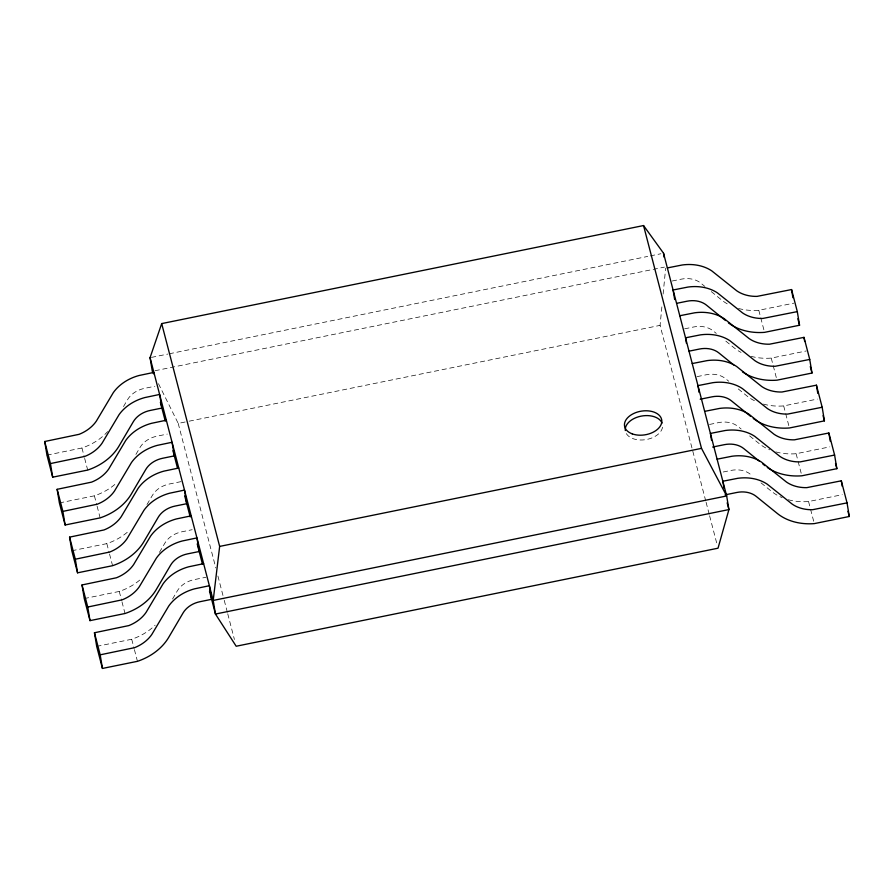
<?xml version="1.0" encoding="UTF-8"?>
<svg xmlns="http://www.w3.org/2000/svg" width="894" height="894" viewBox="0 0 894 894"><rect width="100%" height="100%" fill="white"/><g stroke="black" fill="none" stroke-linecap="round" stroke-linejoin="round"><path stroke-width="0.67" stroke-dasharray="4.47 3.35" d="M705.735 500.931L660.074 325.371L662.063 304.943M663.124 294.059L665.65 268.178M123.484 406.591L127.585 399.618A22.261 17.142 -14.6 0 1 144.47 388.376L154.841 386.264M135.922 454.409L140.023 447.436A22.261 17.142 -14.6 0 1 156.908 436.194L167.279 434.082M146.996 504.54L152.461 495.254A22.261 17.142 -14.6 0 1 169.346 484.012L181.013 481.631M159.434 552.358L164.898 543.071A22.261 17.142 -14.6 0 1 181.784 531.818L192.154 529.706M172.553 599.014L177.325 590.878A22.261 17.142 -14.6 0 1 194.21 579.636L205.888 577.267M151.421 357.399L167.837 354.069M169.201 353.789L647.714 256.422M650.351 255.885L660.889 253.751M155.042 370.731L664.466 267.094M672.199 281.007L681.273 279.163A22.261 17.142 -14.6 0 1 700.661 283.018L704.908 286.46M158.484 383.705L178.219 423.41L187.774 421.465M189.137 421.186L660.074 325.371M46.957 455.124L81.957 447.995A51.673 39.805 -14.6 0 0 107.638 431.601M738.511 308.475A51.673 39.805 -14.6 0 0 758.805 310.285L793.816 303.167M684.636 328.824L693.71 326.969A22.261 17.142 -14.6 0 1 713.099 330.836L716.284 333.406M59.395 502.931L94.395 495.812A51.673 39.805 -14.6 0 0 117.036 482.525M750.949 356.281A51.673 39.805 -14.6 0 0 771.243 358.103L806.254 350.973M697.074 376.631L706.148 374.787A22.261 17.142 -14.6 0 1 725.537 378.654L728.722 381.224M71.822 550.749L106.833 543.63A51.673 39.805 -14.6 0 0 129.462 530.343M763.387 404.099A51.673 39.805 -14.6 0 0 783.68 405.921L817.339 399.07M709.512 424.449L718.586 422.605A22.261 17.142 -14.6 0 1 737.975 426.472L741.16 429.042M84.26 598.567L119.271 591.437A51.673 39.805 -14.6 0 0 141.9 578.161M775.824 451.917A51.673 39.805 -14.6 0 0 796.118 453.727L829.777 446.877M723.246 471.998L731.024 470.423A22.261 17.142 -14.6 0 1 750.412 474.278L752.536 475.999M96.697 646.384L131.709 639.255A51.673 39.805 -14.6 0 0 155.131 625.208M788.262 499.735A51.673 39.805 -14.6 0 0 808.556 501.545L842.215 494.695M711.278 291.6L721.883 300.183A51.673 39.805 -14.6 0 0 728.621 304.597M725.839 341.128L734.32 348.001A51.673 39.805 -14.6 0 0 741.059 352.415M738.265 388.946L746.758 395.807A51.673 39.805 -14.6 0 0 754.424 400.702M749.641 435.903L759.196 443.625A51.673 39.805 -14.6 0 0 769.723 449.827M761.017 482.861L771.634 491.443A51.673 39.805 -14.6 0 0 782.161 497.634M758.805 310.285L764.202 331.059M771.243 358.103L776.64 378.866M783.68 405.921L785.368 412.402M785.703 413.71L789.078 426.684M796.118 453.727L797.806 460.22M798.141 461.516L801.18 473.205M808.556 501.545L810.243 508.038M810.579 509.334L813.953 522.319M706.092 502.283L709.255 514.441M709.601 515.793L717.334 545.496M178.219 423.41L215.8 567.913M217.912 576.015L223.88 598.969M224.238 600.321L227.4 612.479M227.746 613.82L234.418 639.489M81.957 447.995L84.327 457.08M84.662 458.387L87.701 470.065M94.395 495.812L96.764 504.898M97.1 506.194L100.139 517.883M106.833 543.63L109.202 552.716M109.537 554.012L112.577 565.69M119.271 591.437L121.64 600.533M121.975 601.83L125.015 613.507M131.709 639.255L134.078 648.34M134.413 649.636L137.452 661.325M662.521 427.187A18.83 11.98 -9.4 0 1 644.518 439.814A18.83 11.98 -9.4 0 1 625.498 431.556"/><path stroke-width="1.34" d="M161.691 323.594L219.656 546.413L213.197 600.433L215.454 614.044L236.184 646.239L718.027 548.201L728.923 509.569L726.666 495.958L663.527 253.214L643.546 225.556L161.691 323.594L150.058 357.678L152.315 371.289L153.544 373.77M153.891 372.396L139.017 375.514A40.152 30.932 -14.6 0 0 113.303 392.634L96.328 421.141A33.782 26.027 -14.6 0 1 79.13 434.316L44.7 441.513L46.957 455.124L52.69 477.184L87.701 470.065A51.673 39.805 -14.6 0 0 118.98 446.084L133.329 421.689A22.261 17.142 -14.6 0 1 150.214 410.447L161.881 408.066L159.624 394.455L144.75 397.584A40.152 30.932 -14.6 0 0 119.047 414.693L102.061 443.212A33.782 26.027 -14.6 0 1 84.874 456.387L50.444 463.573L44.7 441.513M667.349 267.921L682.256 264.982A40.152 30.932 -14.6 0 1 711.769 270.871L736.779 290.829A33.782 26.027 -14.6 0 0 757.073 296.383L791.559 289.555L797.303 311.615L799.549 325.237L764.549 332.356A51.673 39.805 -14.6 0 1 730.845 324.6M676.646 303.334L687.017 301.222A22.261 17.142 -14.6 0 1 706.405 305.089L725.503 320.533M166.318 420.202L151.455 423.331A40.152 30.932 -14.6 0 0 125.741 440.44L108.755 468.959A33.782 26.027 -14.6 0 1 91.568 482.134L57.138 489.32L59.395 502.931L65.128 525.001L100.139 517.883A51.673 39.805 -14.6 0 0 131.418 493.901L145.756 469.506A22.261 17.142 -14.6 0 1 162.641 458.264L174.319 455.884L172.061 442.273L157.188 445.391A40.152 30.932 -14.6 0 0 131.485 462.511L114.499 491.029A33.782 26.027 -14.6 0 1 97.312 504.205L62.882 511.39L57.138 489.32M679.786 315.738L694.694 312.799A40.152 30.932 -14.6 0 1 724.207 318.677L749.217 338.647A33.782 26.027 -14.6 0 0 769.499 344.201L803.997 337.362L809.74 359.433L811.987 373.044L776.987 380.173A51.673 39.805 -14.6 0 1 742.456 371.848M797.303 311.615L762.805 318.454A33.782 26.027 -14.6 0 1 742.523 312.9L717.502 292.93A40.152 30.932 -14.6 0 0 687.989 287.052L673.093 289.991L674.668 299.524M689.073 351.152L699.454 349.04A22.261 17.142 -14.6 0 1 718.843 352.906L733.695 364.92M178.755 468.02L163.881 471.138A40.152 30.932 -14.6 0 0 138.179 488.258L121.193 516.766A33.782 26.027 -14.6 0 1 104.006 529.952L69.576 537.138L71.822 550.749L77.566 572.819L112.577 565.69A51.673 39.805 -14.6 0 0 143.856 541.719L158.193 517.324A22.261 17.142 -14.6 0 1 175.079 506.071L186.757 503.702L184.499 490.091L169.625 493.209A40.152 30.932 -14.6 0 0 143.923 510.329L126.937 538.836A33.782 26.027 -14.6 0 1 109.75 552.023L75.308 559.208L69.576 537.138M692.224 363.556L707.132 360.617A40.152 30.932 -14.6 0 1 736.645 366.495L761.654 386.465A33.782 26.027 -14.6 0 0 781.937 392.019L816.434 385.18L822.178 407.251L824.424 420.862L789.413 427.98A51.673 39.805 -14.6 0 1 755.721 420.225M809.74 359.433L775.243 366.272A33.782 26.027 -14.6 0 1 754.949 360.718L729.94 340.748A40.152 30.932 -14.6 0 0 700.427 334.87L685.53 337.809L686.424 343.251M700.214 399.227L711.892 396.858A22.261 17.142 -14.6 0 1 731.27 400.724L750.379 416.168M191.193 515.838L176.319 518.956A40.152 30.932 -14.6 0 0 150.617 536.076L133.631 564.583A33.782 26.027 -14.6 0 1 116.444 577.77L82.013 584.955L84.26 598.567L90.003 620.637L125.015 613.507A51.673 39.805 -14.6 0 0 156.282 589.526L170.631 565.131A22.261 17.142 -14.6 0 1 187.517 553.889L199.183 551.52L196.937 537.909L182.063 541.026A40.152 30.932 -14.6 0 0 156.361 558.147L139.375 586.654A33.782 26.027 -14.6 0 1 122.187 599.829L87.746 607.026L82.013 584.955M704.662 411.363L719.569 408.424A40.152 30.932 -14.6 0 1 749.071 414.313L774.092 434.283A33.782 26.027 -14.6 0 0 794.375 439.837L828.872 432.998L834.605 455.068L836.862 468.679L801.851 475.798A51.673 39.805 -14.6 0 1 767.32 467.484M822.178 407.251L787.681 414.09A33.782 26.027 -14.6 0 1 767.387 408.536L742.378 388.566A40.152 30.932 -14.6 0 0 712.864 382.677L697.968 385.616L699.097 392.421M219.656 546.413L701.511 448.375L726.666 495.958L213.197 600.433L150.058 357.678M712.652 447.045L724.33 444.676A22.261 17.142 -14.6 0 1 743.707 448.531L759.632 461.405M203.631 563.656L188.757 566.774A40.152 30.932 -14.6 0 0 163.054 583.883L146.068 612.401A33.782 26.027 -14.6 0 1 128.881 625.576L94.451 632.762L96.697 646.384L102.441 668.444L137.452 661.325A51.673 39.805 -14.6 0 0 168.72 637.344L183.069 612.949A22.261 17.142 -14.6 0 1 199.954 601.707L211.621 599.326L209.375 585.715L194.501 588.844A40.152 30.932 -14.6 0 0 168.798 605.953L151.812 634.472A33.782 26.027 -14.6 0 1 134.625 647.647L100.184 654.833L94.451 632.762M717.1 459.181L731.996 456.242A40.152 30.932 -14.6 0 1 761.509 462.12L786.519 482.089A33.782 26.027 -14.6 0 0 806.813 487.643L841.31 480.816L847.043 502.875L849.3 516.486L814.289 523.616A51.673 39.805 -14.6 0 1 777.378 513.514L756.145 496.349A22.261 17.142 -14.6 0 0 736.757 492.482L725.09 494.863M834.605 455.068L800.119 461.896A33.782 26.027 -14.6 0 1 779.825 456.342L754.815 436.384A40.152 30.932 -14.6 0 0 725.302 430.495L710.406 433.434L711.523 440.239M847.043 502.875L812.557 509.714A33.782 26.027 -14.6 0 1 792.263 504.16L767.253 484.19A40.152 30.932 -14.6 0 0 737.74 478.312L722.844 481.251L723.961 488.057M762.817 463.975L764.94 465.696M797.861 318.745L799.549 325.237M810.299 366.551L811.987 373.044M823.072 415.665L824.424 420.862M835.51 463.483L836.862 468.679M847.948 511.301L849.3 516.486M727.168 502.83L728.923 509.569L215.454 614.044L209.487 591.113M643.546 225.556L701.511 448.375M160.384 402.311L165.289 421.186M172.967 450.699L177.571 468.389M184.723 495.913L190.198 516.944M197.216 543.91L202.469 564.148M841.31 480.816L842.204 486.258M828.872 432.998L830.224 441.167M816.434 385.18L817.786 393.349M803.997 337.362L804.678 341.452M791.559 289.555L792.911 297.724M663.527 253.214L664.197 257.293M100.184 654.833L102.441 668.444M87.746 607.026L90.003 620.637M75.308 559.208L77.566 572.819M62.882 511.39L65.128 525.001M50.444 463.573L52.69 477.184M625.297 430.528A18.83 11.98 -9.4 0 1 640.909 416.179A18.83 11.98 -9.4 0 1 662.041 423.063M754.882 419.666A51.673 39.805 -14.6 0 1 753.273 418.493M730.018 324.03A51.673 39.805 -14.6 0 1 728.398 322.857M632.237 433.869A18.83 11.98 -9.4 0 0 661.728 422.381A18.83 11.98 -9.4 0 0 635.444 412.737A18.83 11.98 -9.4 0 0 632.237 433.869"/></g></svg>
